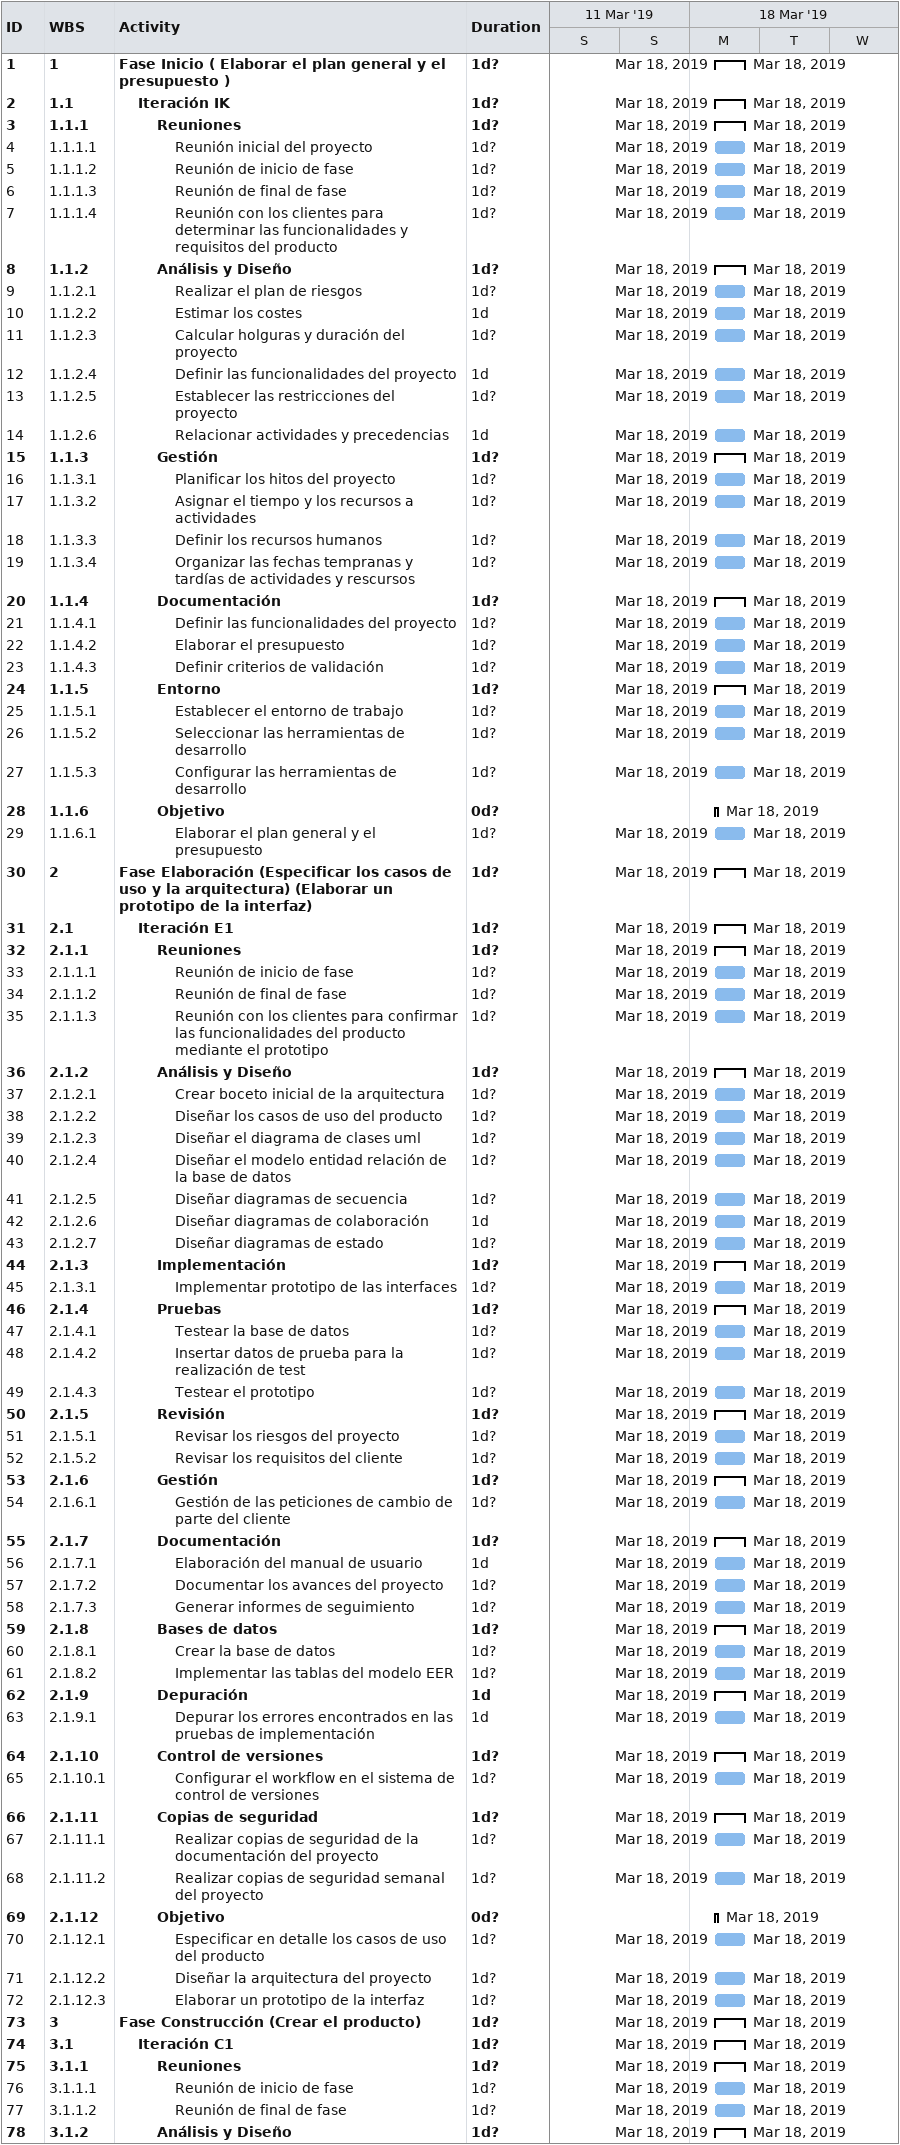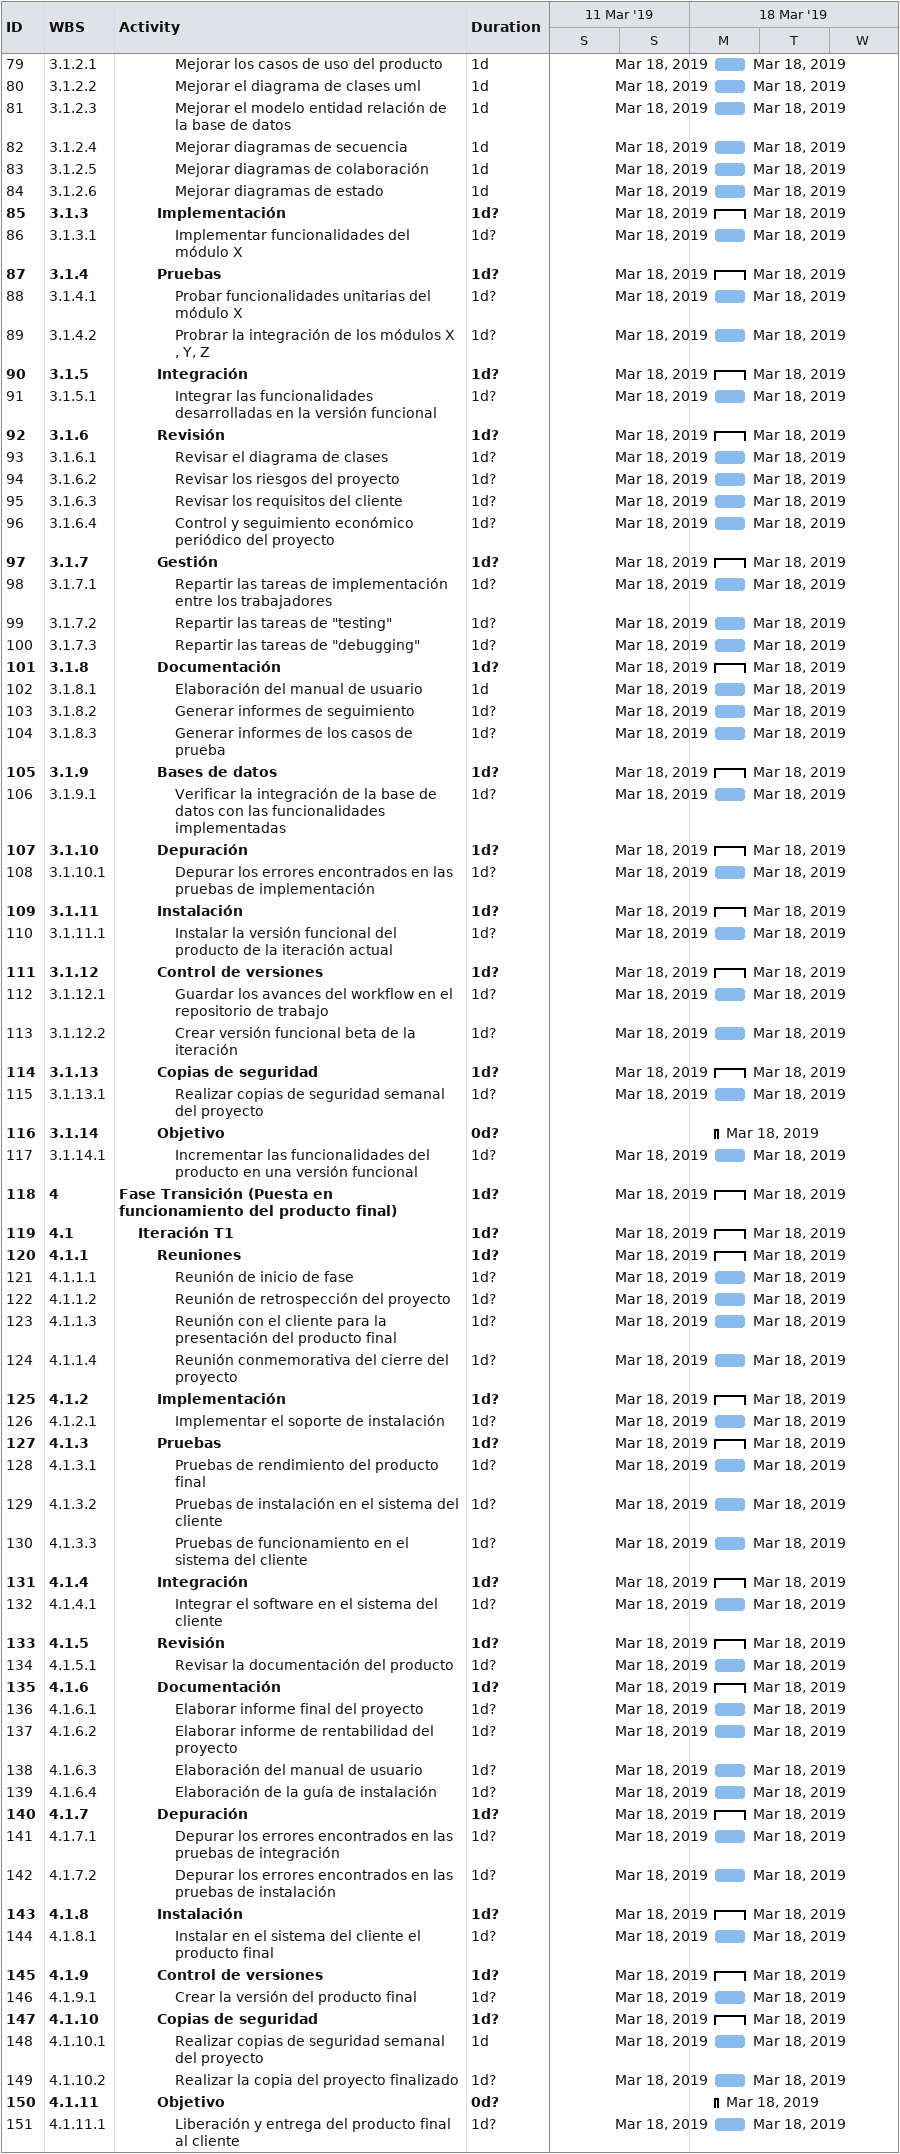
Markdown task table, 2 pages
| ID | WBS | Task | Duration | Start | Finish |
|---|---|---|---|---|---|
| 1 | 1 | **Fase Inicio ( Elaborar el plan general y el presupuesto )** | 1d? | 2019-03-18 | 2019-03-18 |
| 2 | 1.1 | **Iteración IK** | 1d? | 2019-03-18 | 2019-03-18 |
| 3 | 1.1.1 | **Reuniones** | 1d? | 2019-03-18 | 2019-03-18 |
| 4 | 1.1.1.1 | Reunión inicial del proyecto | 1d? | 2019-03-18 | 2019-03-18 |
| 5 | 1.1.1.2 | Reunión de inicio de fase | 1d? | 2019-03-18 | 2019-03-18 |
| 6 | 1.1.1.3 | Reunión de final de fase | 1d? | 2019-03-18 | 2019-03-18 |
| 7 | 1.1.1.4 | Reunión con los clientes para determinar las funcionalidades y requisitos del producto | 1d? | 2019-03-18 | 2019-03-18 |
| 8 | 1.1.2 | **Análisis y Diseño** | 1d? | 2019-03-18 | 2019-03-18 |
| 9 | 1.1.2.1 | Realizar el plan de riesgos | 1d? | 2019-03-18 | 2019-03-18 |
| 10 | 1.1.2.2 | Estimar los costes | 1d | 2019-03-18 | 2019-03-18 |
| 11 | 1.1.2.3 | Calcular holguras y duración del proyecto | 1d? | 2019-03-18 | 2019-03-18 |
| 12 | 1.1.2.4 | Definir las funcionalidades del proyecto | 1d | 2019-03-18 | 2019-03-18 |
| 13 | 1.1.2.5 | Establecer las restricciones del proyecto | 1d? | 2019-03-18 | 2019-03-18 |
| 14 | 1.1.2.6 | Relacionar actividades y precedencias | 1d | 2019-03-18 | 2019-03-18 |
| 15 | 1.1.3 | **Gestión** | 1d? | 2019-03-18 | 2019-03-18 |
| 16 | 1.1.3.1 | Planificar los hitos del proyecto | 1d? | 2019-03-18 | 2019-03-18 |
| 17 | 1.1.3.2 | Asignar el tiempo y los recursos a actividades | 1d? | 2019-03-18 | 2019-03-18 |
| 18 | 1.1.3.3 | Definir los recursos humanos | 1d? | 2019-03-18 | 2019-03-18 |
| 19 | 1.1.3.4 | Organizar las fechas tempranas y tardías de actividades y rescursos | 1d? | 2019-03-18 | 2019-03-18 |
| 20 | 1.1.4 | **Documentación** | 1d? | 2019-03-18 | 2019-03-18 |
| 21 | 1.1.4.1 | Definir las funcionalidades del proyecto | 1d? | 2019-03-18 | 2019-03-18 |
| 22 | 1.1.4.2 | Elaborar el presupuesto | 1d? | 2019-03-18 | 2019-03-18 |
| 23 | 1.1.4.3 | Definir criterios de validación | 1d? | 2019-03-18 | 2019-03-18 |
| 24 | 1.1.5 | **Entorno** | 1d? | 2019-03-18 | 2019-03-18 |
| 25 | 1.1.5.1 | Establecer el entorno de trabajo | 1d? | 2019-03-18 | 2019-03-18 |
| 26 | 1.1.5.2 | Seleccionar las herramientas de desarrollo | 1d? | 2019-03-18 | 2019-03-18 |
| 27 | 1.1.5.3 | Configurar las herramientas de desarrollo | 1d? | 2019-03-18 | 2019-03-18 |
| 28 | 1.1.6 | **Objetivo** | 0d? | 2019-03-18 | 2019-03-18 |
| 29 | 1.1.6.1 | Elaborar el plan general y el presupuesto | 1d? | 2019-03-18 | 2019-03-18 |
| 30 | 2 | **Fase Elaboración (Especificar los casos de uso y la arquitectura) (Elaborar un prototipo de la interfaz)** | 1d? | 2019-03-18 | 2019-03-18 |
| 31 | 2.1 | **Iteración E1** | 1d? | 2019-03-18 | 2019-03-18 |
| 32 | 2.1.1 | **Reuniones** | 1d? | 2019-03-18 | 2019-03-18 |
| 33 | 2.1.1.1 | Reunión de inicio de fase | 1d? | 2019-03-18 | 2019-03-18 |
| 34 | 2.1.1.2 | Reunión de final de fase | 1d? | 2019-03-18 | 2019-03-18 |
| 35 | 2.1.1.3 | Reunión con los clientes para confirmar las funcionalidades del producto mediante el prototipo | 1d? | 2019-03-18 | 2019-03-18 |
| 36 | 2.1.2 | **Análisis y Diseño** | 1d? | 2019-03-18 | 2019-03-18 |
| 37 | 2.1.2.1 | Crear boceto inicial de la arquitectura | 1d? | 2019-03-18 | 2019-03-18 |
| 38 | 2.1.2.2 | Diseñar los casos de uso del producto | 1d? | 2019-03-18 | 2019-03-18 |
| 39 | 2.1.2.3 | Diseñar el diagrama de clases uml | 1d? | 2019-03-18 | 2019-03-18 |
| 40 | 2.1.2.4 | Diseñar el modelo entidad relación de la base de datos | 1d? | 2019-03-18 | 2019-03-18 |
| 41 | 2.1.2.5 | Diseñar diagramas de secuencia | 1d? | 2019-03-18 | 2019-03-18 |
| 42 | 2.1.2.6 | Diseñar diagramas de colaboración | 1d | 2019-03-18 | 2019-03-18 |
| 43 | 2.1.2.7 | Diseñar diagramas de estado | 1d? | 2019-03-18 | 2019-03-18 |
| 44 | 2.1.3 | **Implementación** | 1d? | 2019-03-18 | 2019-03-18 |
| 45 | 2.1.3.1 | Implementar prototipo de las interfaces | 1d? | 2019-03-18 | 2019-03-18 |
| 46 | 2.1.4 | **Pruebas** | 1d? | 2019-03-18 | 2019-03-18 |
| 47 | 2.1.4.1 | Testear la base de datos | 1d? | 2019-03-18 | 2019-03-18 |
| 48 | 2.1.4.2 | Insertar datos de prueba para la realización de test | 1d? | 2019-03-18 | 2019-03-18 |
| 49 | 2.1.4.3 | Testear el prototipo | 1d? | 2019-03-18 | 2019-03-18 |
| 50 | 2.1.5 | **Revisión** | 1d? | 2019-03-18 | 2019-03-18 |
| 51 | 2.1.5.1 | Revisar los riesgos del proyecto | 1d? | 2019-03-18 | 2019-03-18 |
| 52 | 2.1.5.2 | Revisar los requisitos del cliente | 1d? | 2019-03-18 | 2019-03-18 |
| 53 | 2.1.6 | **Gestión** | 1d? | 2019-03-18 | 2019-03-18 |
| 54 | 2.1.6.1 | Gestión de las peticiones de cambio de parte del cliente | 1d? | 2019-03-18 | 2019-03-18 |
| 55 | 2.1.7 | **Documentación** | 1d? | 2019-03-18 | 2019-03-18 |
| 56 | 2.1.7.1 | Elaboración del manual de usuario | 1d | 2019-03-18 | 2019-03-18 |
| 57 | 2.1.7.2 | Documentar los avances del proyecto | 1d? | 2019-03-18 | 2019-03-18 |
| 58 | 2.1.7.3 | Generar informes de seguimiento | 1d? | 2019-03-18 | 2019-03-18 |
| 59 | 2.1.8 | **Bases de datos** | 1d? | 2019-03-18 | 2019-03-18 |
| 60 | 2.1.8.1 | Crear la base de datos | 1d? | 2019-03-18 | 2019-03-18 |
| 61 | 2.1.8.2 | Implementar las tablas del modelo EER | 1d? | 2019-03-18 | 2019-03-18 |
| 62 | 2.1.9 | **Depuración** | 1d | 2019-03-18 | 2019-03-18 |
| 63 | 2.1.9.1 | Depurar los errores encontrados en las pruebas de implementación | 1d | 2019-03-18 | 2019-03-18 |
| 64 | 2.1.10 | **Control de versiones** | 1d? | 2019-03-18 | 2019-03-18 |
| 65 | 2.1.10.1 | Configurar el workflow en el sistema de control de versiones | 1d? | 2019-03-18 | 2019-03-18 |
| 66 | 2.1.11 | **Copias de seguridad** | 1d? | 2019-03-18 | 2019-03-18 |
| 67 | 2.1.11.1 | Realizar copias de seguridad de la documentación del proyecto | 1d? | 2019-03-18 | 2019-03-18 |
| 68 | 2.1.11.2 | Realizar copias de seguridad semanal del proyecto | 1d? | 2019-03-18 | 2019-03-18 |
| 69 | 2.1.12 | **Objetivo** | 0d? | 2019-03-18 | 2019-03-18 |
| 70 | 2.1.12.1 | Especificar en detalle los casos de uso del producto | 1d? | 2019-03-18 | 2019-03-18 |
| 71 | 2.1.12.2 | Diseñar la arquitectura del proyecto | 1d? | 2019-03-18 | 2019-03-18 |
| 72 | 2.1.12.3 | Elaborar un prototipo de la interfaz | 1d? | 2019-03-18 | 2019-03-18 |
| 73 | 3 | **Fase Construcción (Crear el producto)** | 1d? | 2019-03-18 | 2019-03-18 |
| 74 | 3.1 | **Iteración C1** | 1d? | 2019-03-18 | 2019-03-18 |
| 75 | 3.1.1 | **Reuniones** | 1d? | 2019-03-18 | 2019-03-18 |
| 76 | 3.1.1.1 | Reunión de inicio de fase | 1d? | 2019-03-18 | 2019-03-18 |
| 77 | 3.1.1.2 | Reunión de final de fase | 1d? | 2019-03-18 | 2019-03-18 |
| 78 | 3.1.2 | **Análisis y Diseño** | 1d? | 2019-03-18 | 2019-03-18 |
| 79 | 3.1.2.1 | Mejorar los casos de uso del producto | 1d | 2019-03-18 | 2019-03-18 |
| 80 | 3.1.2.2 | Mejorar el diagrama de clases uml | 1d | 2019-03-18 | 2019-03-18 |
| 81 | 3.1.2.3 | Mejorar el modelo entidad relación de la base de datos | 1d | 2019-03-18 | 2019-03-18 |
| 82 | 3.1.2.4 | Mejorar diagramas de secuencia | 1d | 2019-03-18 | 2019-03-18 |
| 83 | 3.1.2.5 | Mejorar diagramas de colaboración | 1d | 2019-03-18 | 2019-03-18 |
| 84 | 3.1.2.6 | Mejorar diagramas de estado | 1d | 2019-03-18 | 2019-03-18 |
| 85 | 3.1.3 | **Implementación** | 1d? | 2019-03-18 | 2019-03-18 |
| 86 | 3.1.3.1 | Implementar funcionalidades del módulo X | 1d? | 2019-03-18 | 2019-03-18 |
| 87 | 3.1.4 | **Pruebas** | 1d? | 2019-03-18 | 2019-03-18 |
| 88 | 3.1.4.1 | Probar funcionalidades unitarias del módulo X | 1d? | 2019-03-18 | 2019-03-18 |
| 89 | 3.1.4.2 | Probrar la integración de los módulos X , Y, Z | 1d? | 2019-03-18 | 2019-03-18 |
| 90 | 3.1.5 | **Integración** | 1d? | 2019-03-18 | 2019-03-18 |
| 91 | 3.1.5.1 | Integrar las funcionalidades desarrolladas en la versión funcional | 1d? | 2019-03-18 | 2019-03-18 |
| 92 | 3.1.6 | **Revisión** | 1d? | 2019-03-18 | 2019-03-18 |
| 93 | 3.1.6.1 | Revisar el diagrama de clases | 1d? | 2019-03-18 | 2019-03-18 |
| 94 | 3.1.6.2 | Revisar los riesgos del proyecto | 1d? | 2019-03-18 | 2019-03-18 |
| 95 | 3.1.6.3 | Revisar los requisitos del cliente | 1d? | 2019-03-18 | 2019-03-18 |
| 96 | 3.1.6.4 | Control y seguimiento económico periódico del proyecto | 1d? | 2019-03-18 | 2019-03-18 |
| 97 | 3.1.7 | **Gestión** | 1d? | 2019-03-18 | 2019-03-18 |
| 98 | 3.1.7.1 | Repartir las tareas de implementación entre los trabajadores | 1d? | 2019-03-18 | 2019-03-18 |
| 99 | 3.1.7.2 | Repartir las tareas de "testing" | 1d? | 2019-03-18 | 2019-03-18 |
| 100 | 3.1.7.3 | Repartir las tareas de "debugging" | 1d? | 2019-03-18 | 2019-03-18 |
| 101 | 3.1.8 | **Documentación** | 1d? | 2019-03-18 | 2019-03-18 |
| 102 | 3.1.8.1 | Elaboración del manual de usuario | 1d | 2019-03-18 | 2019-03-18 |
| 103 | 3.1.8.2 | Generar informes de seguimiento | 1d? | 2019-03-18 | 2019-03-18 |
| 104 | 3.1.8.3 | Generar informes de los casos de prueba | 1d? | 2019-03-18 | 2019-03-18 |
| 105 | 3.1.9 | **Bases de datos** | 1d? | 2019-03-18 | 2019-03-18 |
| 106 | 3.1.9.1 | Verificar la integración de la base de datos con las funcionalidades implementadas | 1d? | 2019-03-18 | 2019-03-18 |
| 107 | 3.1.10 | **Depuración** | 1d? | 2019-03-18 | 2019-03-18 |
| 108 | 3.1.10.1 | Depurar los errores encontrados en las pruebas de implementación | 1d? | 2019-03-18 | 2019-03-18 |
| 109 | 3.1.11 | **Instalación** | 1d? | 2019-03-18 | 2019-03-18 |
| 110 | 3.1.11.1 | Instalar la versión funcional del producto de la iteración actual | 1d? | 2019-03-18 | 2019-03-18 |
| 111 | 3.1.12 | **Control de versiones** | 1d? | 2019-03-18 | 2019-03-18 |
| 112 | 3.1.12.1 | Guardar los avances del workflow en el repositorio de trabajo | 1d? | 2019-03-18 | 2019-03-18 |
| 113 | 3.1.12.2 | Crear versión funcional beta de la iteración | 1d? | 2019-03-18 | 2019-03-18 |
| 114 | 3.1.13 | **Copias de seguridad** | 1d? | 2019-03-18 | 2019-03-18 |
| 115 | 3.1.13.1 | Realizar copias de seguridad semanal del proyecto | 1d? | 2019-03-18 | 2019-03-18 |
| 116 | 3.1.14 | **Objetivo** | 0d? | 2019-03-18 | 2019-03-18 |
| 117 | 3.1.14.1 | Incrementar las funcionalidades del producto en una versión funcional | 1d? | 2019-03-18 | 2019-03-18 |
| 118 | 4 | **Fase Transición (Puesta en funcionamiento del producto final)** | 1d? | 2019-03-18 | 2019-03-18 |
| 119 | 4.1 | **Iteración T1** | 1d? | 2019-03-18 | 2019-03-18 |
| 120 | 4.1.1 | **Reuniones** | 1d? | 2019-03-18 | 2019-03-18 |
| 121 | 4.1.1.1 | Reunión de inicio de fase | 1d? | 2019-03-18 | 2019-03-18 |
| 122 | 4.1.1.2 | Reunión de retrospección del proyecto | 1d? | 2019-03-18 | 2019-03-18 |
| 123 | 4.1.1.3 | Reunión con el cliente para la presentación del producto final | 1d? | 2019-03-18 | 2019-03-18 |
| 124 | 4.1.1.4 | Reunión conmemorativa del cierre del proyecto | 1d? | 2019-03-18 | 2019-03-18 |
| 125 | 4.1.2 | **Implementación** | 1d? | 2019-03-18 | 2019-03-18 |
| 126 | 4.1.2.1 | Implementar el soporte de instalación | 1d? | 2019-03-18 | 2019-03-18 |
| 127 | 4.1.3 | **Pruebas** | 1d? | 2019-03-18 | 2019-03-18 |
| 128 | 4.1.3.1 | Pruebas de rendimiento del producto final | 1d? | 2019-03-18 | 2019-03-18 |
| 129 | 4.1.3.2 | Pruebas de instalación en el sistema del cliente | 1d? | 2019-03-18 | 2019-03-18 |
| 130 | 4.1.3.3 | Pruebas de funcionamiento en el sistema del cliente | 1d? | 2019-03-18 | 2019-03-18 |
| 131 | 4.1.4 | **Integración** | 1d? | 2019-03-18 | 2019-03-18 |
| 132 | 4.1.4.1 | Integrar el software en el sistema del cliente | 1d? | 2019-03-18 | 2019-03-18 |
| 133 | 4.1.5 | **Revisión** | 1d? | 2019-03-18 | 2019-03-18 |
| 134 | 4.1.5.1 | Revisar la documentación del producto | 1d? | 2019-03-18 | 2019-03-18 |
| 135 | 4.1.6 | **Documentación** | 1d? | 2019-03-18 | 2019-03-18 |
| 136 | 4.1.6.1 | Elaborar informe final del proyecto | 1d? | 2019-03-18 | 2019-03-18 |
| 137 | 4.1.6.2 | Elaborar informe de rentabilidad del proyecto | 1d? | 2019-03-18 | 2019-03-18 |
| 138 | 4.1.6.3 | Elaboración del manual de usuario | 1d? | 2019-03-18 | 2019-03-18 |
| 139 | 4.1.6.4 | Elaboración de la guía de instalación | 1d? | 2019-03-18 | 2019-03-18 |
| 140 | 4.1.7 | **Depuración** | 1d? | 2019-03-18 | 2019-03-18 |
| 141 | 4.1.7.1 | Depurar los errores encontrados en las pruebas de integración | 1d? | 2019-03-18 | 2019-03-18 |
| 142 | 4.1.7.2 | Depurar los errores encontrados en las pruebas de instalación | 1d? | 2019-03-18 | 2019-03-18 |
| 143 | 4.1.8 | **Instalación** | 1d? | 2019-03-18 | 2019-03-18 |
| 144 | 4.1.8.1 | Instalar en el sistema del cliente el producto final | 1d? | 2019-03-18 | 2019-03-18 |
| 145 | 4.1.9 | **Control de versiones** | 1d? | 2019-03-18 | 2019-03-18 |
| 146 | 4.1.9.1 | Crear la versión del producto final | 1d? | 2019-03-18 | 2019-03-18 |
| 147 | 4.1.10 | **Copias de seguridad** | 1d? | 2019-03-18 | 2019-03-18 |
| 148 | 4.1.10.1 | Realizar copias de seguridad semanal del proyecto | 1d | 2019-03-18 | 2019-03-18 |
| 149 | 4.1.10.2 | Realizar la copia del proyecto finalizado | 1d? | 2019-03-18 | 2019-03-18 |
| 150 | 4.1.11 | **Objetivo** | 0d? | 2019-03-18 | 2019-03-18 |
| 151 | 4.1.11.1 | Liberación y entrega del producto final al cliente | 1d? | 2019-03-18 | 2019-03-18 |
